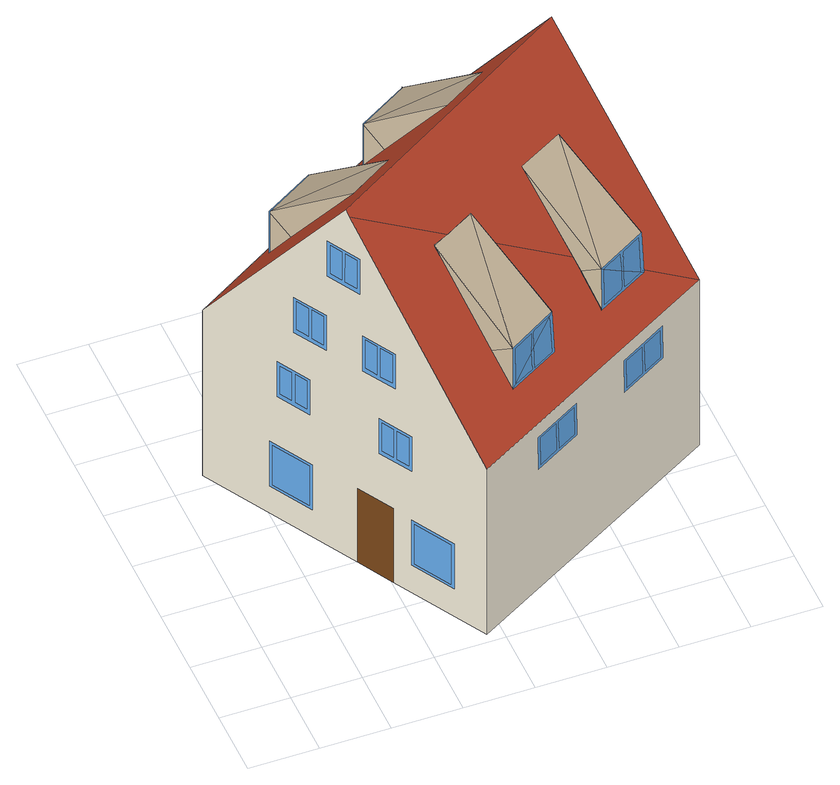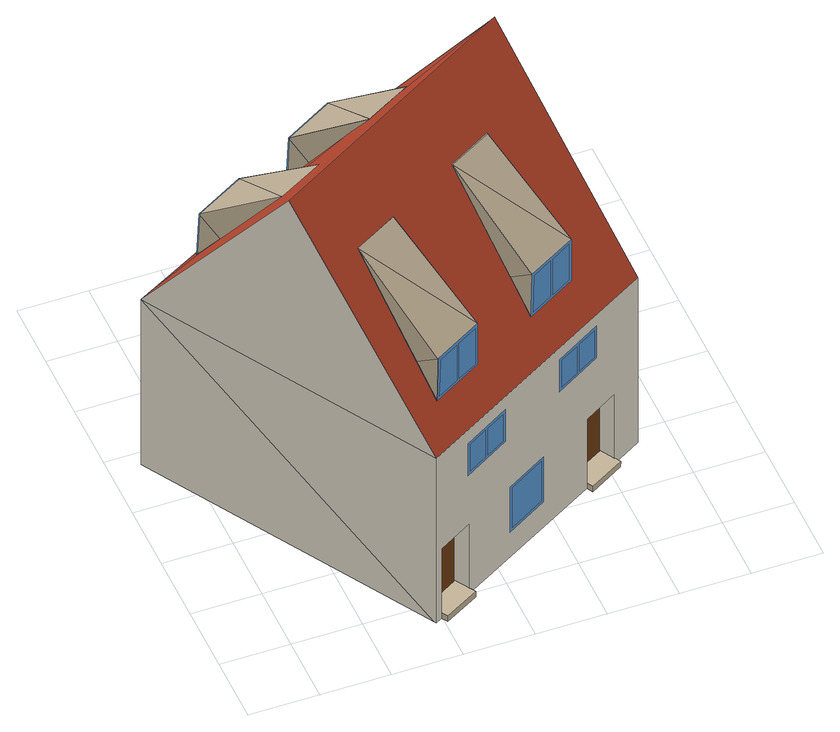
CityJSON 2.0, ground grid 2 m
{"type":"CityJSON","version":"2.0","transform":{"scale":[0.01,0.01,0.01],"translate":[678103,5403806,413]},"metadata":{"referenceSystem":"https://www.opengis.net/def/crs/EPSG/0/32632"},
"CityObjects":{
"building1":{"type":"Building","attributes":{"name":"building","dataAvailable":"NotSufficient","measuredHeight":12.68},"children":["building1-1","building1-2","building1-3","building1-4","building1-5","building1-6","building1-7"],"geometry":[{"type":"MultiSurface","lod":"3","boundaries":[[[0,1,2,3,4,5,6,7,8,9,10,11,12,13]],[[14,15,13,12],[16,17,18,19,20,21],[22,23,24,25,26,27,28]],[[6,5,4,29,30,31,32,33,1,0,34,11,10,35,36,37]],[[38,39,40,41]],[[11,14,12]],[[42,43,44,45]],[[41,40,46,47]],[[48,49,43,42]],[[50,51,14,11]],[[52,53,47,46]],[[54,55,45,44]],[[56,50,11]],[[57,56,11,34],[58,59,60,61],[62,63,64,65]],[[53,66,67,15,14,51,48,42,45,55,68,38,41,47],[69,70,71,72],[73,74,75,76],[77,78,79,80]],[[81,82,83,84,57,34,0,13,15,67],[85,86,87,88],[89,90,91,92],[93,94,95,96],[97,98,99,100],[101,102,103,104],[105,106,107,108],[109,110,111,112]],[[59,58,61,60],[113,114,115,116],[117,118,119,120]],[[113,116,115,114]],[[118,117,120,119]],[[121,122,123,124]],[[125,126,127,128,129]],[[101,104,103,102],[124,123,122,121],[129,128,127,126,125]],[[85,88,87,86],[130,131,132,133]],[[133,132,131,130]],[[134,135,136,137]],[[138,139,140,141,142]],[[107,106,105,108],[137,136,135,134],[142,141,140,139,138]],[[143,144,145,146]],[[147,148,149,150,151]],[[97,100,99,98],[146,145,144,143],[151,150,149,148,147]],[[152,153,154,155]],[[156,157,158,159,160]],[[91,90,89,92],[155,154,153,152],[160,159,158,157,156]],[[65,64,63,62],[161,162,163,164],[165,166,167,168]],[[161,164,163,162]],[[166,165,168,167]],[[79,78,77,80],[169,170,171,172],[173,174,175,176]],[[169,172,171,170]],[[174,173,176,175]],[[76,75,74,73],[177,178,179,180],[181,182,183,184]],[[177,180,179,178]],[[182,181,184,183]],[[185,186,187,188]],[[189,190,191,192,193]],[[93,96,95,94],[188,187,186,185],[193,192,191,190,189]],[[72,71,70,69],[194,195,196,197]],[[197,196,195,194]],[[83,82,81,84]],[[198,199,52,46,40,39]],[[198,39,52,199]],[[49,54,44,43]],[[112,111,110,109],[200,201,202,203]],[[203,202,201,200]],[[204,205,206,207,208,209]],[[19,18,210,211,212,213],[214,215,216,217,218,219],[209,208,207,206,205,204]],[[219,218,217,216,215,214]],[[220,221,222,22]],[[223,224,225,226,227,228]],[[229,230,231,232,233,234]],[[221,220,22,28,235],[234,233,232,231,230,229],[228,227,226,225,224,223]],[[236,237,238,239]],[[240,241,242,243,35,244,245,238,246,237]],[[243,242,241,240]],[[240,247,243]],[[248,36,37,249,250,251]],[[236,239,238,245,252,35,243,247,240,237]],[[9,10,35]],[[237,246,238]],[[253,254,255,256]],[[256,255,254,253,257,258,259,31,30,260]],[[253,261,256,260,262,263,31,259,264,265,257]],[[258,257,259]],[[257,265,264,259]],[[256,261,253]],[[57,84,81,67,66,266,267,68,55,54,49,48,51,50,56]],[[268,48,49,54,55,269]]],"semantics":{"surfaces":[{"type":"RoofSurface","klumMaterialClass":"Ceramic","klumMaterialIndex":"D201","materialUncertainty":0.3},{"type":"WallSurface"},{"type":"Window"},{"type":"Door"},{"type":"GroundSurface"}],"values":[0,0,0,1,1,1,1,1,1,1,1,1,1,1,1,2,2,2,2,2,2,2,2,2,2,2,2,2,2,2,2,2,2,2,2,2,2,2,2,2,2,2,2,2,2,2,3,3,3,3,2,2,2,2,2,2,2,2,2,2,2,2,2,2,2,2,2,2,2,2,2,2,2,4,4]}}]},
"building1-1":{"type":"BuildingInstallation","parents":["building1"],"geometry":[{"type":"MultiSurface","lod":"3","boundaries":[[[30,29,4,31]]]}]},
"building1-2":{"type":"BuildingInstallation","attributes":{"@cityeditor:layer":"Unclassified.LoD3","klumMaterialClass":"Concrete","klumMaterialIndex":"E303","materialUncertainty":0.5},"parents":["building1"],"geometry":[{"type":"MultiSurface","lod":"3","boundaries":[[[266,270,271,267]],[[267,271,38,68]],[[270,52,39,38,271]],[[272,266,66,53]]]}]},
"building1-3":{"type":"BuildingInstallation","attributes":{"@cityeditor:layer":"Unclassified.LoD3","klumMaterialClass":"Concrete","klumMaterialIndex":"E303","materialUncertainty":0.5},"parents":["building1"],"geometry":[{"type":"MultiSurface","lod":"3","boundaries":[[[269,273,274,268]],[[55,275,273,269]],[[268,274,276,48]],[[273,275,277,278,276,274]]]}]},
"building1-4":{"type":"BuildingInstallation","attributes":{"@cityeditor:layer":"Unclassified.LoD3","klumMaterialClass":"Ceramic","klumMaterialIndex":"D201","materialUncertainty":0.3},"parents":["building1"],"geometry":[{"type":"MultiSurface","lod":"3","boundaries":[[[21,20,19,18,17,16]],[[16,211,17]],[[19,213,212,20]],[[21,212,211]],[[21,211,16]],[[20,212,21]],[[17,211,210,18]]]}]},
"building1-5":{"type":"BuildingInstallation","attributes":{"klumMaterialClass":"Ceramic","klumMaterialIndex":"D201","materialUncertainty":0.3},"parents":["building1"],"geometry":[{"type":"MultiSurface","lod":"3","boundaries":[[[25,235,26]],[[26,235,279,28,27]],[[24,221,235]],[[24,235,25]],[[27,26,25,24,23,22,28]],[[23,221,24]],[[22,220,221,23]]]}]},
"building1-6":{"type":"BuildingInstallation","attributes":{"@cityeditor:layer":"Unclassified.LoD3","klumMaterialClass":"Ceramic","klumMaterialIndex":"D201","materialUncertainty":0.3},"parents":["building1"],"geometry":[{"type":"MultiSurface","lod":"3","boundaries":[[[244,280,9,8]],[[36,35,10,6,37]],[[37,6,7]],[[8,7,245]],[[37,36,248,281,245]],[[35,10,9,280,244]],[[7,6,37,245]],[[244,8,245]],[[6,8,7]],[[8,6,10,9]]]}]},
"building1-7":{"type":"BuildingInstallation","attributes":{"@cityeditor:layer":"Unclassified.LoD3","klumMaterialClass":"Ceramic","klumMaterialIndex":"D201","materialUncertainty":0.3},"parents":["building1"],"geometry":[{"type":"MultiSurface","lod":"3","boundaries":[[[33,1,2,3]],[[31,30,29,4]],[[31,259,257,253,256,260,3]],[[3,33,32,31]],[[29,4,3,260]],[[32,31,263,262]],[[262,260,3]],[[262,3,2,1,33]],[[3,2,1,282,4]],[[282,31,4]],[[31,282,1,33,32]],[[31,263,262,3]],[[29,260,30]],[[33,32,262]],[[4,3,31]]]}]}
},
"vertices":[
[332,422,1325],[609,432,1151],[685,477,1153],[693,482,1153],[725,436,1078],[844,440,1003],[962,444,929],[878,590,1155],[1010,665,1155],[1119,506,896],[1157,451,806],[1319,456,704],[1077,879,1359],[326,433,1343],[828,1281,704],[92,844,688],[435,652,1163],[330,823,886],[293,883,788],[441,971,791],[473,908,889],[564,729,1166],[783,1174,798],[815,1111,895],[906,932,1173],[777,855,1170],[672,1026,892],[644,1072,818],[635,1086,794],[800,326,892],[840,267,791],[690,183,788],[655,243,886],[561,407,1153],[556,29,688],[1160,446,799],[1008,364,799],[975,422,893],[279,955,115],[305,912,115],[305,912,346],[279,955,346],[809,1270,358],[834,1227,358],[733,1167,357],[707,1209,357],[203,852,346],[178,895,346],[809,1270,107],[834,1227,107],[831,1276,107],[828,1281,107],[203,852,113],[178,895,113],[733,1167,105],[707,1210,105],[1319,456,107],[556,29,91],[740,132,641],[877,209,645],[880,211,528],[742,133,525],[1188,383,536],[1050,306,533],[1048,305,649],[1186,382,653],[178,895,93],[92,844,91],[279,955,95],[438,1050,192],[560,1122,192],[560,1122,355],[438,1050,355],[244,934,536],[379,1015,536],[379,1015,652],[244,934,652],[713,1213,536],[713,1213,652],[577,1132,652],[577,1132,536],[345,399,91],[345,399,358],[404,296,358],[404,296,91],[503,122,352],[503,122,189],[433,245,189],[433,245,352],[434,244,528],[380,338,528],[380,338,654],[434,244,654],[214,630,654],[268,536,654],[268,536,528],[214,630,528],[296,487,1192],[349,392,1192],[349,392,1066],[296,487,1066],[353,385,920],[407,291,920],[407,291,794],[353,385,794],[295,488,794],[241,582,794],[241,582,921],[295,488,921],[272,528,189],[202,652,189],[202,652,352],[272,528,352],[807,170,537],[751,138,535],[749,137,632],[805,169,633],[816,175,537],[814,174,633],[869,204,635],[871,205,538],[383,333,911],[383,333,809],[402,300,809],[402,300,911],[377,343,809],[377,343,911],[358,377,911],[358,377,809],[374,349,809],[438,237,199],[438,237,342],[498,131,342],[498,131,199],[271,530,911],[271,530,809],[290,497,809],[290,497,911],[265,540,809],[265,540,911],[246,574,911],[246,574,810],[262,546,810],[325,434,1182],[325,435,1081],[344,401,1081],[344,401,1182],[320,444,1081],[320,444,1182],[301,478,1182],[301,478,1081],[317,450,1081],[410,286,644],[410,286,543],[429,252,543],[429,252,644],[404,296,543],[404,296,644],[385,329,644],[385,329,543],[401,301,543],[1115,342,544],[1059,311,543],[1057,310,640],[1113,341,641],[1124,347,545],[1122,346,641],[1177,377,643],[1179,378,546],[649,1175,546],[704,1208,546],[704,1208,642],[649,1175,642],[640,1170,546],[640,1170,642],[586,1138,642],[586,1138,546],[315,977,546],[370,1010,546],[370,1010,642],[315,977,642],[306,972,546],[306,972,642],[252,939,642],[252,939,546],[244,578,644],[244,578,543],[263,544,543],[263,544,644],[238,588,543],[238,588,644],[219,621,644],[219,621,543],[235,593,543],[551,1117,202],[551,1117,345],[446,1055,345],[446,1055,202],[305,912,95],[203,852,93],[207,643,199],[207,643,342],[267,537,342],[267,537,199],[302,888,797],[302,888,926],[360,923,926],[360,923,863],[361,923,799],[358,922,798],[293,883,817],[293,883,937],[437,968,940],[441,970,820],[432,966,800],[430,964,864],[428,963,927],[369,928,927],[369,928,863],[369,928,799],[782,1174,827],[779,1171,946],[779,1172,946],[711,1132,806],[711,1132,870],[711,1132,933],[770,1167,934],[772,1168,871],[774,1169,807],[644,1092,804],[644,1092,933],[703,1126,933],[703,1126,870],[703,1126,805],[701,1125,805],[635,1086,943],[1081,402,806],[1080,401,875],[1018,367,934],[1018,367,804],[1088,406,867],[1086,407,936],[1145,442,937],[1150,441,808],[1153,447,946],[1009,362,943],[1078,403,936],[1090,407,806],[1009,362,795],[975,422,892],[1007,367,801],[1009,362,794],[1010,362,795],[766,228,869],[769,227,799],[830,261,800],[824,262,930],[758,223,860],[760,222,798],[699,188,797],[833,268,940],[766,228,929],[690,183,937],[690,183,817],[699,188,927],[757,222,928],[168,912,93],[269,973,95],[798,1287,107],[697,1227,105],
[167,912,113],[269,973,115],[168,912,113],
[697,1227,125],[798,1287,127],[707,1209,125],[808,1270,127],[732,1166,125],[834,1227,127],
[635,1086,824],
[1119,505,897],[1009,362,823],
[693,434,1098]
]}
